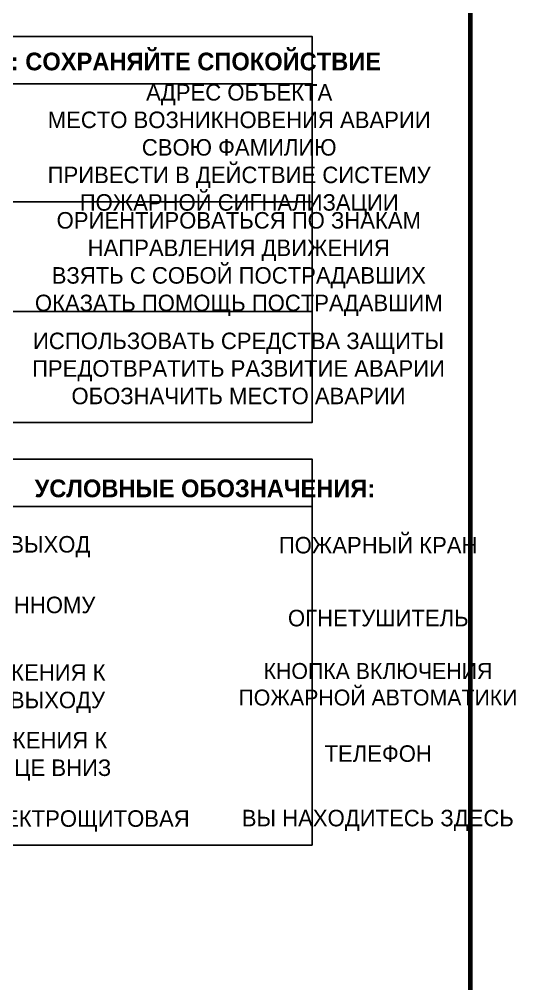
# Model space of a CAD drawing. Header units: millimetres. Extents: x 13114 to 67229, y 22859 to 38520.
# Drawn here: x 23007 to 23091.2, y 30508.3 to 30671.8 of the extents above; entities that cross this region are included whole.
import ezdxf

# ---------------------------------------------------------------- set-up
doc = ezdxf.new("R2010")
doc.units = ezdxf.units.MM
doc.styles.add('обычный', font='arial.ttf')

msp = doc.modelspace()

# ---------------------------------------------------------------- linework, layer by layer
at = {"color": 1, "lineweight": 100}
msp.add_lwpolyline([(22483.53, 30897.37), (23083.53, 30897.37), (23083.53, 30502.37), (22483.53, 30502.37)], close=True, dxfattribs=at)
for points in [[(22912.95, 30660.86), (23056.71, 30660.86), (23056.71, 30668.91), (22912.95, 30668.91)], [(22912.95, 30660.86), (23056.71, 30660.86), (23056.71, 30603.46), (22912.95, 30603.46)], [(22912.95, 30589.22), (23056.71, 30589.22), (23056.71, 30597.27), (22912.95, 30597.27)], [(22912.95, 30589.22), (23056.71, 30589.22), (23056.71, 30531.82), (22912.95, 30531.82)]]:
    msp.add_lwpolyline(points, close=True)
for points in [[(22971.36, 30640.87), (22912.95, 30640.87), (23056.71, 30640.87)], [(22971.36, 30622.29), (22912.95, 30622.29), (23056.71, 30622.29)]]:
    msp.add_lwpolyline(points)

# ---------------------------------------------------------------- texts
at = {"lineweight": 0, "attachment_point": 5, "style": 'обычный'}
for s, insert, char_height, width in [('{\\fProxima Nova Rg|b1|i0|c204|p2;ДЕЙСТВИЯ ПРИ АВАРИИ: СОХРАНЯЙТЕ СПОКОЙСТВИЕ\\H1.6644x; }', (23011.89, 30664.23), 3, 175.1736), ('\\pi-8.4,l8.4,t8.4;{\\fProxima Nova Rg|b0|i0|c204|p2;АДРЕС ОБЪЕКТА\\PМЕСТО ВОЗНИКНОВЕНИЯ АВАРИИ\\PСВОЮ ФАМИЛИЮ\\PПРИВЕСТИ В ДЕЙСТВИЕ СИСТЕМУ \\PПОЖАРНОЙ СИГНАЛИЗАЦИИ}', (23044.34, 30649.7), 2.8, 126.6484), ('\\pi-8.4,l8.4,t8.4;{\\fProxima Nova Rg|b0|i0|c204|p2;ОРИЕНТИРОВАТЬСЯ ПО ЗНАКАМ \\PНАПРАВЛЕНИЯ ДВИЖЕНИЯ\\PВЗЯТЬ С СОБОЙ ПОСТРАДАВШИХ\\PОКАЗАТЬ ПОМОЩЬ ПОСТРАДАВШИМ}', (23044.27, 30630.33), 2.8, 126.6484), ('\\pi-8.4,l8.4,t8.4;{\\fProxima Nova Rg|b0|i0|c204|p2;ИСПОЛЬЗОВАТЬ СРЕДСТВА ЗАЩИТЫ \\PПРЕДОТВРАТИТЬ РАЗВИТИЕ АВАРИИ\\PОБОЗНАЧИТЬ МЕСТО АВАРИИ}', (23044.22, 30612.61), 2.8, 126.6484), ('{\\fProxima Nova Rg|b1|i0|c204|p2;УСЛОВНЫЕ ОБОЗНАЧЕНИЯ:\\H1.1997x; }', (23038.53, 30592.27), 3, 175.1736), ('\\pi-8.4,l8.4,t8.4;{\\fProxima Nova Rg|b0|i0|c204|p2;ЭВАКУАЦИОННЫЙ ВЫХОД\\H1.6404x; }', (22994.44, 30582.41), 2.8, 126.6484), ('\\pi-8.4,l8.4,t8.4;{\\fProxima Nova Rg|b0|i0|c204|p2;ПОЖАРНЫЙ КРАН\\H1.6404x; }', (23067.9, 30582.65), 2.8, 126.6484), ('\\pi-8.4,l8.4,t8.4;{\\fProxima Nova Rg|b0|i0|c204|p2;ПУТЬ К ЭВАКУАЦИОННОМУ \\PВЫХОДУ }', (22994.45, 30569.8), 2.8, 126.6484), ('\\pi-8.4,l8.4,t8.4;{\\fProxima Nova Rg|b0|i0|c204|p2;ОГНЕТУШИТЕЛЬ\\H1.1997x; }', (23067.92, 30570.29), 2.8, 126.6484), ('\\pi-8.4,l8.4,t8.4;{\\fProxima Nova Rg|b0|i0|c204|p2;НАПРАВЛЕНИЕ ДВИЖЕНИЯ К \\PЭВАКУАЦИОННОМУ ВЫХОДУ}', (22994.54, 30558.35), 2.8, 126.6484), ('\\pi-8.1,l8.1,t8.1;{\\fProxima Nova Rg|b0|i0|c204|p2;КНОПКА ВКЛЮЧЕНИЯ\\PПОЖАРНОЙ АВТОМАТИКИ}', (23067.87, 30559.07), 2.7, 126.6484), ('\\pi-8.4,l8.4,t8.4;{\\fProxima Nova Rg|b0|i0|c204|p2;НАПРАВЛЕНИЕ ДВИЖЕНИЯ К \\PВЫХОДУ ПО ЛЕСТНИЦЕ ВНИЗ}', (22994.83, 30546.87), 2.8, 126.6484), ('\\pi-8.4,l8.4,t8.4;{\\fProxima Nova Rg|b0|i0|c204|p2;ТЕЛЕФОН\\H1.1997x; }', (23067.91, 30547.32), 2.8, 126.6484), ('\\pi-8.4,l8.4,t8.4;{\\fProxima Nova Rg|b0|i0|c204|p2;ЭЛЕКТРОЩИТОВАЯ\\H1.1997x; }', (23017.63, 30535.92), 2.8, 126.6484), ('\\pi-8.4,l8.4,t8.4;{\\fProxima Nova Rg|b0|i0|c204|p2;ВЫ НАХОДИТЕСЬ ЗДЕСЬ\\H1.1997x; }', (23067.84, 30536), 2.8, 126.6484)]:
    msp.add_mtext(s, dxfattribs=dict(at, insert=insert, char_height=char_height, width=width))

doc.saveas('drawing.dxf')
